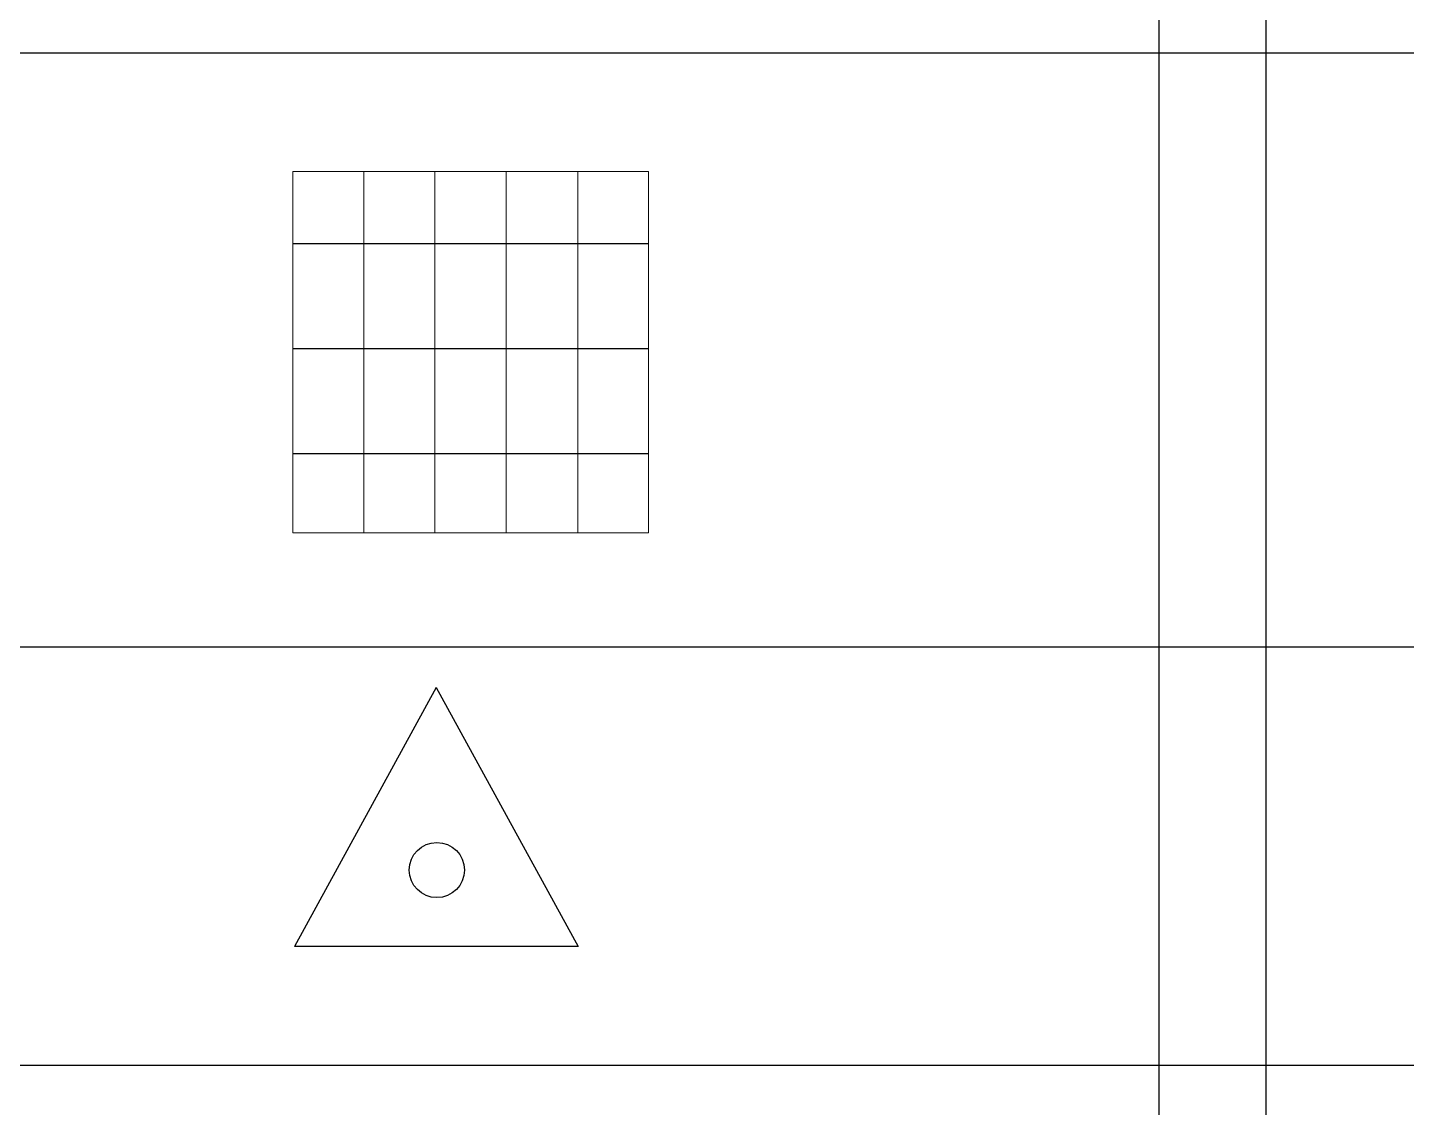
# Model space of a CAD drawing. Header units: inches. Extents: x 527934 to 2134587, y -408734 to 227304.
# Drawn here: x 1108602 to 1110262, y -149883 to -148582 of the extents above; entities that cross this region are included whole.
import ezdxf

# ---------------------------------------------------------------- set-up
doc = ezdxf.new("R2010")
doc.units = ezdxf.units.IN
doc.header["$MEASUREMENT"] = 0
doc.layers.add('electrical legends', color=3, linetype='Continuous', lineweight=25)

msp = doc.modelspace()

# ---------------------------------------------------------------- linework, layer by layer
at = {"layer": 'electrical legends', "color": 2}
for p, q in [((1109963.8, -147211.3), (1109963.8, -149328.2)), ((1110092.8, -147211.3), (1110092.8, -149328.2)), ((1107443.7, -148612.8), (1116832.6, -148612.8)), ((1107443.7, -149328.2), (1116832.6, -149328.2)), ((1109963.8, -149328.2), (1109963.8, -150428.4)), ((1110092.8, -149328.2), (1110092.8, -150428.4)), ((1107443.7, -149831.6), (1116832.6, -149831.6))]:
    msp.add_line(p, q, dxfattribs=at)
at = {"layer": 'electrical legends', "color": 3, "lineweight": 15, "ltscale": 10}
for p, q in [((1108920.9, -148755.5), (1108920.9, -149190.7)), ((1109349.2, -148755.5), (1108920.9, -148755.5)), ((1109006.6, -149190.7), (1109006.6, -148755.5)), ((1109092.2, -149190.7), (1109092.2, -148755.5)), ((1109177.9, -149190.7), (1109177.9, -148755.5)), ((1109264.3, -149190.7), (1109264.3, -148755.5)), ((1109349.2, -149190.7), (1109349.2, -148755.5)), ((1108920.9, -149190.7), (1109349.2, -149190.7))]:
    msp.add_line(p, q, dxfattribs=at)
at = {"layer": 'electrical legends', "color": 3}
for p, q in [((1108920.9, -148842.5), (1109349.2, -148842.5)), ((1108920.9, -148968.7), (1109349.2, -148968.7)), ((1108920.9, -149095), (1109349.2, -149095))]:
    msp.add_line(p, q, dxfattribs=at)
at = {"layer": 'electrical legends', "color": 2, "linetype": 'Continuous'}
for p, q in [((1109093.8, -149376.9), (1108923, -149688.8)), ((1109093.8, -149376.9), (1109264.5, -149688.8)), ((1109264.5, -149688.8), (1108923, -149688.8))]:
    msp.add_line(p, q, dxfattribs=at)
msp.add_circle((1109094.5, -149596.8), 33.2, dxfattribs=at)

doc.saveas('drawing.dxf')
